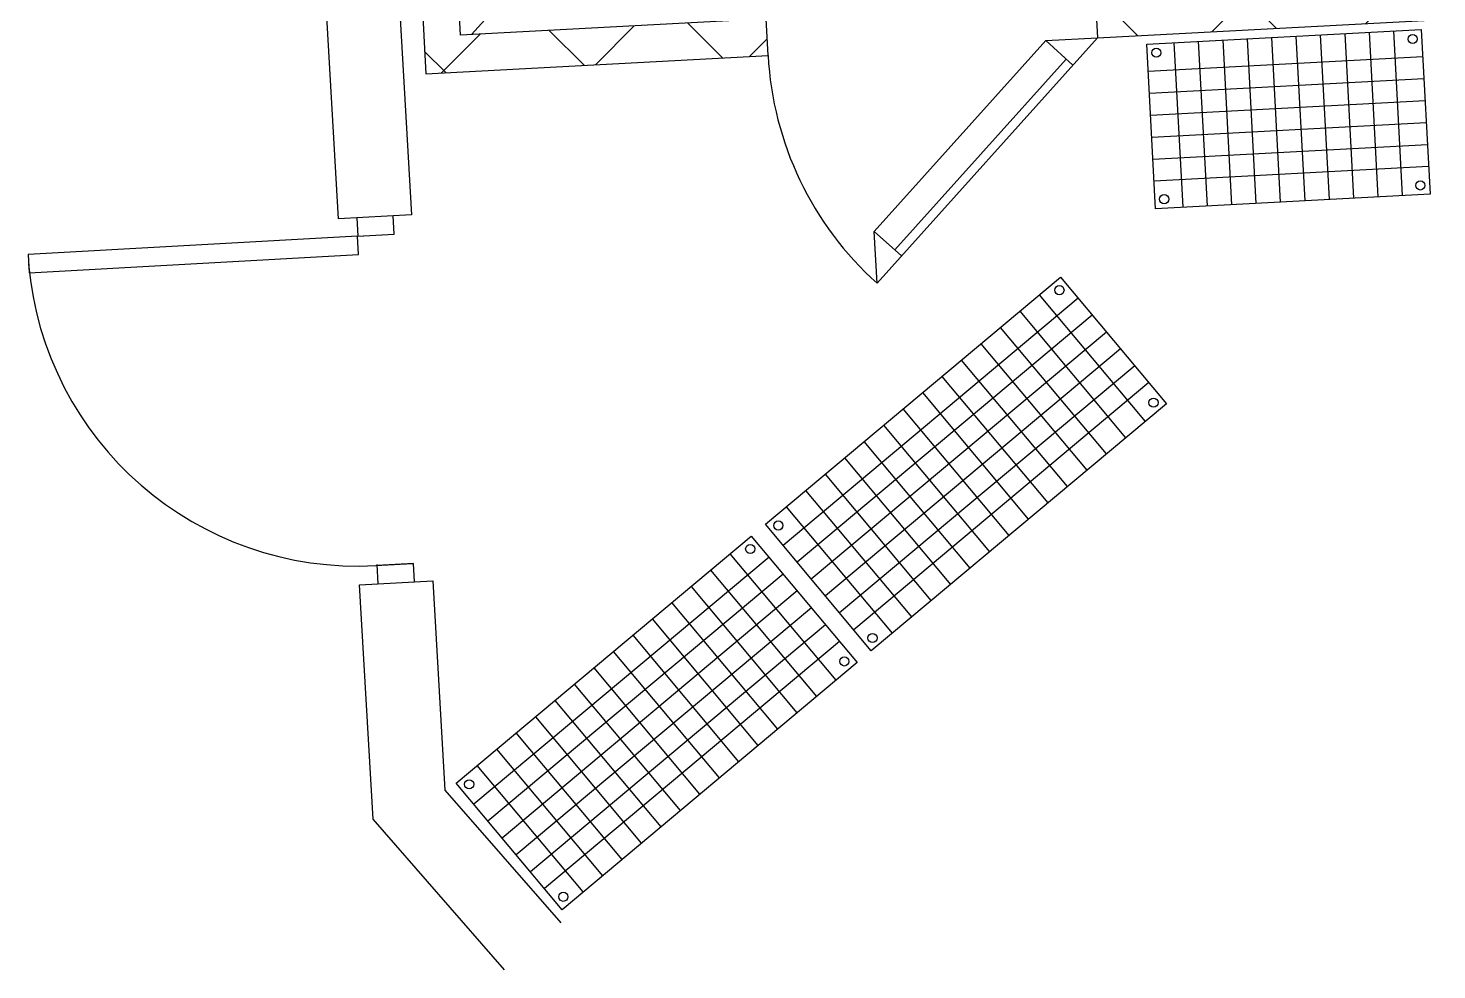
# Model space of a CAD drawing. Header units: inches. Extents: x -11331628 to 26860, y -6840660 to 4773.
# Drawn here: x -4564.6 to -4410.9, y -1216.7 to -1113.9 of the extents above; entities that cross this region are included whole.
import ezdxf

# ---------------------------------------------------------------- set-up
doc = ezdxf.new("R2010")
doc.units = ezdxf.units.IN
doc.header["$LTSCALE"] = 0.5
doc.header["$MEASUREMENT"] = 0
doc.layers.get('Defpoints').update_dxf_attribs({"color": 140})
doc.layers.add('DETL-1', color=9, linetype='Continuous')
pattern_1 = [(45, (1144.646, -179.893), (-7.954951, 7.954951), []), (135, (1144.646, -179.893), (-7.954951, -7.954951), [])]

# ---------------------------------------------------------------- blocks, each defined once
blk = doc.blocks.new('bar-cooler')
at = {"layer": 'Defpoints'}
h = blk.add_hatch(dxfattribs=at)
h.set_pattern_fill('FP_1', color=256, style=0, pattern_type=2)
h.set_pattern_definition(pattern_1)
h.paths.add_polyline_path([(807.98, 4568.71), (811.98, 4568.92), (803.45, 4728.69), (799.45, 4728.48), (804.51, 4633.75)])
h = blk.add_hatch(dxfattribs=at)
h.set_pattern_fill('FP_1', color=256, style=0, pattern_type=2)
h.set_pattern_definition(pattern_1)
h.paths.add_polyline_path([(811.98, 4568.92), (845.33, 4570.7), (845.12, 4574.69), (811.77, 4572.91)])
h.paths.add_polyline_path([(881.28, 4572.62), (918.3, 4574.6), (918.09, 4578.59), (881.06, 4576.61)])
for p, q in [((799.24, 4732.47), (807.98, 4568.71)), ((811.77, 4572.91), (803.45, 4728.69)), ((881.06, 4576.61), (881.28, 4572.62)), ((845.12, 4574.69), (811.77, 4572.91)), ((815.15, 4575.39), (812.98, 4572.98)), ((845.33, 4570.7), (845.12, 4574.69)), ((881.28, 4572.62), (918.3, 4574.6)), ((886.65, 4571.95), (916.61, 4573.55)), ((886.65, 4571.95), (916.61, 4573.55)), ((886.65, 4571.95), (916.61, 4573.55)), ((886.65, 4571.95), (916.61, 4573.55)), ((909.25, 4555.13), (908.29, 4573.1)), ((909.25, 4555.13), (908.29, 4573.1)), ((909.25, 4555.13), (908.29, 4573.1)), ((909.25, 4555.13), (908.29, 4573.1)), ((911.91, 4555.27), (910.95, 4573.24)), ((911.91, 4555.27), (910.95, 4573.24)), ((911.91, 4555.27), (910.95, 4573.24)), ((911.91, 4555.27), (910.95, 4573.24)), ((914.57, 4555.41), (913.61, 4573.39)), ((914.57, 4555.41), (913.61, 4573.39)), ((914.57, 4555.41), (913.61, 4573.39)), ((914.57, 4555.41), (913.61, 4573.39)), ((916.61, 4573.55), (917.57, 4555.57)), ((916.61, 4573.55), (917.57, 4555.57)), ((916.61, 4573.55), (917.57, 4555.57)), ((916.61, 4573.55), (917.57, 4555.57)), ((875.63, 4572.32), (856.91, 4551.49)), ((881.28, 4572.62), (857.22, 4545.84)), ((875.63, 4572.32), (881.28, 4572.62)), ((875.63, 4572.32), (878.6, 4569.64)), ((887.61, 4553.97), (886.65, 4571.95)), ((887.61, 4553.97), (886.65, 4571.95)), ((887.61, 4553.97), (886.65, 4571.95)), ((887.61, 4553.97), (886.65, 4571.95)), ((890.61, 4554.13), (889.65, 4572.11)), ((890.61, 4554.13), (889.65, 4572.11)), ((890.61, 4554.13), (889.65, 4572.11)), ((890.61, 4554.13), (889.65, 4572.11)), ((893.27, 4554.27), (892.31, 4572.25)), ((893.27, 4554.27), (892.31, 4572.25)), ((893.27, 4554.27), (892.31, 4572.25)), ((893.27, 4554.27), (892.31, 4572.25)), ((895.93, 4554.42), (894.97, 4572.39)), ((895.93, 4554.42), (894.97, 4572.39)), ((895.93, 4554.42), (894.97, 4572.39)), ((895.93, 4554.42), (894.97, 4572.39)), ((898.59, 4554.56), (897.63, 4572.53)), ((898.59, 4554.56), (897.63, 4572.53)), ((898.59, 4554.56), (897.63, 4572.53)), ((898.59, 4554.56), (897.63, 4572.53)), ((901.26, 4554.7), (900.3, 4572.67)), ((901.26, 4554.7), (900.3, 4572.67)), ((901.26, 4554.7), (900.3, 4572.67)), ((901.26, 4554.7), (900.3, 4572.67)), ((903.92, 4554.84), (902.96, 4572.82)), ((903.92, 4554.84), (902.96, 4572.82)), ((903.92, 4554.84), (902.96, 4572.82)), ((903.92, 4554.84), (902.96, 4572.82)), ((906.58, 4554.98), (905.62, 4572.96)), ((906.58, 4554.98), (905.62, 4572.96)), ((906.58, 4554.98), (905.62, 4572.96)), ((906.58, 4554.98), (905.62, 4572.96)), ((807.98, 4568.71), (845.33, 4570.7)), ((859.15, 4549.49), (877.86, 4570.31)), ((916.77, 4570.55), (886.81, 4568.95)), ((916.77, 4570.55), (886.81, 4568.95)), ((916.77, 4570.55), (886.81, 4568.95)), ((916.77, 4570.55), (886.81, 4568.95)), ((916.89, 4568.15), (886.94, 4566.55)), ((916.89, 4568.15), (886.94, 4566.55)), ((916.89, 4568.15), (886.94, 4566.55)), ((916.89, 4568.15), (886.94, 4566.55)), ((917.02, 4565.76), (887.07, 4564.16)), ((917.02, 4565.76), (887.07, 4564.16)), ((917.02, 4565.76), (887.07, 4564.16)), ((917.02, 4565.76), (887.07, 4564.16)), ((917.15, 4563.36), (887.19, 4561.76)), ((917.15, 4563.36), (887.19, 4561.76)), ((917.15, 4563.36), (887.19, 4561.76)), ((917.15, 4563.36), (887.19, 4561.76)), ((917.28, 4560.96), (887.32, 4559.36)), ((917.28, 4560.96), (887.32, 4559.36)), ((917.28, 4560.96), (887.32, 4559.36)), ((917.28, 4560.96), (887.32, 4559.36)), ((917.41, 4558.57), (887.45, 4556.97)), ((917.41, 4558.57), (887.45, 4556.97)), ((917.41, 4558.57), (887.45, 4556.97)), ((917.41, 4558.57), (887.45, 4556.97)), ((917.57, 4555.57), (887.61, 4553.97)), ((917.57, 4555.57), (887.61, 4553.97)), ((917.57, 4555.57), (887.61, 4553.97)), ((917.57, 4555.57), (887.61, 4553.97)), ((856.91, 4551.49), (859.89, 4548.82)), ((857.22, 4545.84), (856.91, 4551.49)), ((800.53, 4550.99), (804.53, 4551.21)), ((845.04, 4519.54), (877.24, 4546.5)), ((845.04, 4519.54), (877.24, 4546.5)), ((845.04, 4519.54), (877.24, 4546.5)), ((845.04, 4519.54), (877.24, 4546.5)), ((877.24, 4546.5), (888.8, 4532.7)), ((877.24, 4546.5), (888.8, 4532.7)), ((877.24, 4546.5), (888.8, 4532.7)), ((877.24, 4546.5), (888.8, 4532.7)), ((879.17, 4544.2), (846.96, 4517.24)), ((879.17, 4544.2), (846.96, 4517.24)), ((879.17, 4544.2), (846.96, 4517.24)), ((879.17, 4544.2), (846.96, 4517.24)), ((886.5, 4530.77), (874.94, 4544.57)), ((886.5, 4530.77), (874.94, 4544.57)), ((886.5, 4530.77), (874.94, 4544.57)), ((886.5, 4530.77), (874.94, 4544.57)), ((880.71, 4542.36), (848.5, 4515.4)), ((880.71, 4542.36), (848.5, 4515.4)), ((880.71, 4542.36), (848.5, 4515.4)), ((880.71, 4542.36), (848.5, 4515.4)), ((884.37, 4528.99), (872.82, 4542.79)), ((884.37, 4528.99), (872.82, 4542.79)), ((884.37, 4528.99), (872.82, 4542.79)), ((884.37, 4528.99), (872.82, 4542.79)), ((882.25, 4527.22), (870.69, 4541.02)), ((882.25, 4527.22), (870.69, 4541.02)), ((882.25, 4527.22), (870.69, 4541.02)), ((882.25, 4527.22), (870.69, 4541.02)), ((882.25, 4540.52), (850.04, 4513.56)), ((882.25, 4540.52), (850.04, 4513.56)), ((882.25, 4540.52), (850.04, 4513.56)), ((882.25, 4540.52), (850.04, 4513.56)), ((880.13, 4525.44), (868.57, 4539.24)), ((880.13, 4525.44), (868.57, 4539.24)), ((880.13, 4525.44), (868.57, 4539.24)), ((880.13, 4525.44), (868.57, 4539.24)), ((883.79, 4538.68), (851.58, 4511.72)), ((883.79, 4538.68), (851.58, 4511.72)), ((883.79, 4538.68), (851.58, 4511.72)), ((883.79, 4538.68), (851.58, 4511.72)), ((885.33, 4536.84), (853.12, 4509.88)), ((885.33, 4536.84), (853.12, 4509.88)), ((885.33, 4536.84), (853.12, 4509.88)), ((885.33, 4536.84), (853.12, 4509.88)), ((878, 4523.66), (866.45, 4537.46)), ((878, 4523.66), (866.45, 4537.46)), ((878, 4523.66), (866.45, 4537.46)), ((878, 4523.66), (866.45, 4537.46)), ((886.87, 4535), (854.67, 4508.04)), ((886.87, 4535), (854.67, 4508.04)), ((886.87, 4535), (854.67, 4508.04)), ((886.87, 4535), (854.67, 4508.04)), ((875.88, 4521.88), (864.32, 4535.68)), ((875.88, 4521.88), (864.32, 4535.68)), ((875.88, 4521.88), (864.32, 4535.68)), ((875.88, 4521.88), (864.32, 4535.68)), ((873.76, 4520.1), (862.2, 4533.91)), ((873.76, 4520.1), (862.2, 4533.91)), ((873.76, 4520.1), (862.2, 4533.91)), ((873.76, 4520.1), (862.2, 4533.91)), ((888.8, 4532.7), (856.59, 4505.74)), ((888.8, 4532.7), (856.59, 4505.74)), ((888.8, 4532.7), (856.59, 4505.74)), ((888.8, 4532.7), (856.59, 4505.74)), ((871.63, 4518.33), (860.08, 4532.13)), ((871.63, 4518.33), (860.08, 4532.13)), ((871.63, 4518.33), (860.08, 4532.13)), ((871.63, 4518.33), (860.08, 4532.13)), ((869.51, 4516.55), (857.95, 4530.35)), ((869.51, 4516.55), (857.95, 4530.35)), ((869.51, 4516.55), (857.95, 4530.35)), ((869.51, 4516.55), (857.95, 4530.35)), ((867.39, 4514.77), (855.83, 4528.57)), ((867.39, 4514.77), (855.83, 4528.57)), ((867.39, 4514.77), (855.83, 4528.57)), ((867.39, 4514.77), (855.83, 4528.57)), ((865.26, 4512.99), (853.71, 4526.8)), ((865.26, 4512.99), (853.71, 4526.8)), ((865.26, 4512.99), (853.71, 4526.8)), ((865.26, 4512.99), (853.71, 4526.8)), ((863.14, 4511.22), (851.58, 4525.02)), ((863.14, 4511.22), (851.58, 4525.02)), ((863.14, 4511.22), (851.58, 4525.02)), ((863.14, 4511.22), (851.58, 4525.02)), ((861.01, 4509.44), (849.46, 4523.24)), ((861.01, 4509.44), (849.46, 4523.24)), ((861.01, 4509.44), (849.46, 4523.24)), ((861.01, 4509.44), (849.46, 4523.24)), ((858.89, 4507.66), (847.34, 4521.46)), ((858.89, 4507.66), (847.34, 4521.46)), ((858.89, 4507.66), (847.34, 4521.46)), ((858.89, 4507.66), (847.34, 4521.46)), ((856.59, 4505.74), (845.04, 4519.54)), ((856.59, 4505.74), (845.04, 4519.54)), ((856.59, 4505.74), (845.04, 4519.54)), ((856.59, 4505.74), (845.04, 4519.54)), ((811.3, 4491.29), (843.5, 4518.25)), ((811.3, 4491.29), (843.5, 4518.25)), ((811.3, 4491.29), (843.5, 4518.25)), ((811.3, 4491.29), (843.5, 4518.25)), ((843.5, 4518.25), (855.06, 4504.45)), ((843.5, 4518.25), (855.06, 4504.45)), ((843.5, 4518.25), (855.06, 4504.45)), ((843.5, 4518.25), (855.06, 4504.45)), ((852.76, 4502.53), (841.2, 4516.33)), ((852.76, 4502.53), (841.2, 4516.33)), ((852.76, 4502.53), (841.2, 4516.33)), ((852.76, 4502.53), (841.2, 4516.33)), ((802.53, 4515.04), (806.53, 4515.27)), ((845.43, 4515.95), (813.22, 4488.99)), ((845.43, 4515.95), (813.22, 4488.99)), ((845.43, 4515.95), (813.22, 4488.99)), ((845.43, 4515.95), (813.22, 4488.99)), ((846.97, 4514.11), (814.76, 4487.15)), ((846.97, 4514.11), (814.76, 4487.15)), ((846.97, 4514.11), (814.76, 4487.15)), ((846.97, 4514.11), (814.76, 4487.15)), ((850.63, 4500.75), (839.08, 4514.55)), ((850.63, 4500.75), (839.08, 4514.55)), ((850.63, 4500.75), (839.08, 4514.55)), ((850.63, 4500.75), (839.08, 4514.55)), ((848.51, 4512.27), (816.31, 4485.31)), ((848.51, 4512.27), (816.31, 4485.31)), ((848.51, 4512.27), (816.31, 4485.31)), ((848.51, 4512.27), (816.31, 4485.31)), ((848.51, 4498.97), (836.96, 4512.77)), ((848.51, 4498.97), (836.96, 4512.77)), ((848.51, 4498.97), (836.96, 4512.77)), ((848.51, 4498.97), (836.96, 4512.77)), ((850.05, 4510.43), (817.85, 4483.47)), ((850.05, 4510.43), (817.85, 4483.47)), ((850.05, 4510.43), (817.85, 4483.47)), ((850.05, 4510.43), (817.85, 4483.47)), ((846.39, 4497.19), (834.83, 4511)), ((846.39, 4497.19), (834.83, 4511)), ((846.39, 4497.19), (834.83, 4511)), ((846.39, 4497.19), (834.83, 4511)), ((851.59, 4508.59), (819.39, 4481.63)), ((851.59, 4508.59), (819.39, 4481.63)), ((851.59, 4508.59), (819.39, 4481.63)), ((851.59, 4508.59), (819.39, 4481.63)), ((844.26, 4495.42), (832.71, 4509.22)), ((844.26, 4495.42), (832.71, 4509.22)), ((844.26, 4495.42), (832.71, 4509.22)), ((844.26, 4495.42), (832.71, 4509.22)), ((842.14, 4493.64), (830.59, 4507.44)), ((842.14, 4493.64), (830.59, 4507.44)), ((842.14, 4493.64), (830.59, 4507.44)), ((842.14, 4493.64), (830.59, 4507.44)), ((853.13, 4506.75), (820.93, 4479.79)), ((853.13, 4506.75), (820.93, 4479.79)), ((853.13, 4506.75), (820.93, 4479.79)), ((853.13, 4506.75), (820.93, 4479.79)), ((840.02, 4491.86), (828.46, 4505.66)), ((840.02, 4491.86), (828.46, 4505.66)), ((840.02, 4491.86), (828.46, 4505.66)), ((840.02, 4491.86), (828.46, 4505.66)), ((855.06, 4504.45), (822.85, 4477.49)), ((855.06, 4504.45), (822.85, 4477.49)), ((855.06, 4504.45), (822.85, 4477.49)), ((855.06, 4504.45), (822.85, 4477.49)), ((837.89, 4490.08), (826.34, 4503.89)), ((837.89, 4490.08), (826.34, 4503.89)), ((837.89, 4490.08), (826.34, 4503.89)), ((837.89, 4490.08), (826.34, 4503.89)), ((835.77, 4488.31), (824.22, 4502.11)), ((835.77, 4488.31), (824.22, 4502.11)), ((835.77, 4488.31), (824.22, 4502.11)), ((835.77, 4488.31), (824.22, 4502.11)), ((833.65, 4486.53), (822.09, 4500.33)), ((833.65, 4486.53), (822.09, 4500.33)), ((833.65, 4486.53), (822.09, 4500.33)), ((833.65, 4486.53), (822.09, 4500.33)), ((831.52, 4484.75), (819.97, 4498.55)), ((831.52, 4484.75), (819.97, 4498.55)), ((831.52, 4484.75), (819.97, 4498.55)), ((831.52, 4484.75), (819.97, 4498.55)), ((829.4, 4482.97), (817.85, 4496.77)), ((829.4, 4482.97), (817.85, 4496.77)), ((829.4, 4482.97), (817.85, 4496.77)), ((829.4, 4482.97), (817.85, 4496.77)), ((827.28, 4481.2), (815.72, 4495)), ((827.28, 4481.2), (815.72, 4495)), ((827.28, 4481.2), (815.72, 4495)), ((827.28, 4481.2), (815.72, 4495)), ((825.15, 4479.42), (813.6, 4493.22)), ((825.15, 4479.42), (813.6, 4493.22)), ((825.15, 4479.42), (813.6, 4493.22)), ((825.15, 4479.42), (813.6, 4493.22)), ((822.85, 4477.49), (811.3, 4491.29)), ((822.85, 4477.49), (811.3, 4491.29)), ((822.85, 4477.49), (811.3, 4491.29)), ((822.85, 4477.49), (811.3, 4491.29))]:
    blk.add_line(p, q, dxfattribs=at)
at = {"layer": 'Defpoints', "flags": 128}
for points in [[(795.26, 4746.9), (806.43, 4553.32), (798.44, 4552.86), (787.27, 4746.46)], [(802.62, 4515.15), (802.74, 4513.05), (806.73, 4513.28), (806.62, 4515.28), (802.62, 4515.05)], [(816.57, 4470.93), (802.22, 4487.36), (800.74, 4512.93), (808.73, 4513.39), (810.05, 4490.54), (822.7, 4476.06)]]:
    blk.add_lwpolyline(points, dxfattribs=at)
for points in [[(800.44, 4552.98), (800.55, 4550.98), (804.54, 4551.21), (804.43, 4553.21)], [(800.53, 4550.99), (764.59, 4548.99), (764.7, 4546.99), (800.64, 4548.99)]]:
    blk.add_lwpolyline(points, close=True, dxfattribs=at)
at = {"layer": 'Defpoints'}
for centre in [(915.66, 4572.49), (887.7, 4571), (916.51, 4556.52), (888.55, 4555.02), (877.12, 4545.09), (887.39, 4532.82), (846.45, 4519.41), (843.38, 4516.85), (856.72, 4507.14), (853.65, 4504.58), (812.71, 4491.17), (822.98, 4478.9)]:
    blk.add_circle(centre, 0.5, dxfattribs=at)
for centre, radius, start, end in [((881.28, 4572.62), 36, 183.0569, 228.0569), ((800.54, 4551.02), 36.03, 184.8977, 273.1657)]:
    blk.add_arc(centre, radius, start, end, dxfattribs=at)

msp = doc.modelspace()

# ---------------------------------------------------------------- block references
at = {"layer": 'DETL-1'}
msp.add_blockref('bar-cooler', (-5329.209, -5687.607), dxfattribs=at)

doc.saveas('drawing.dxf')
